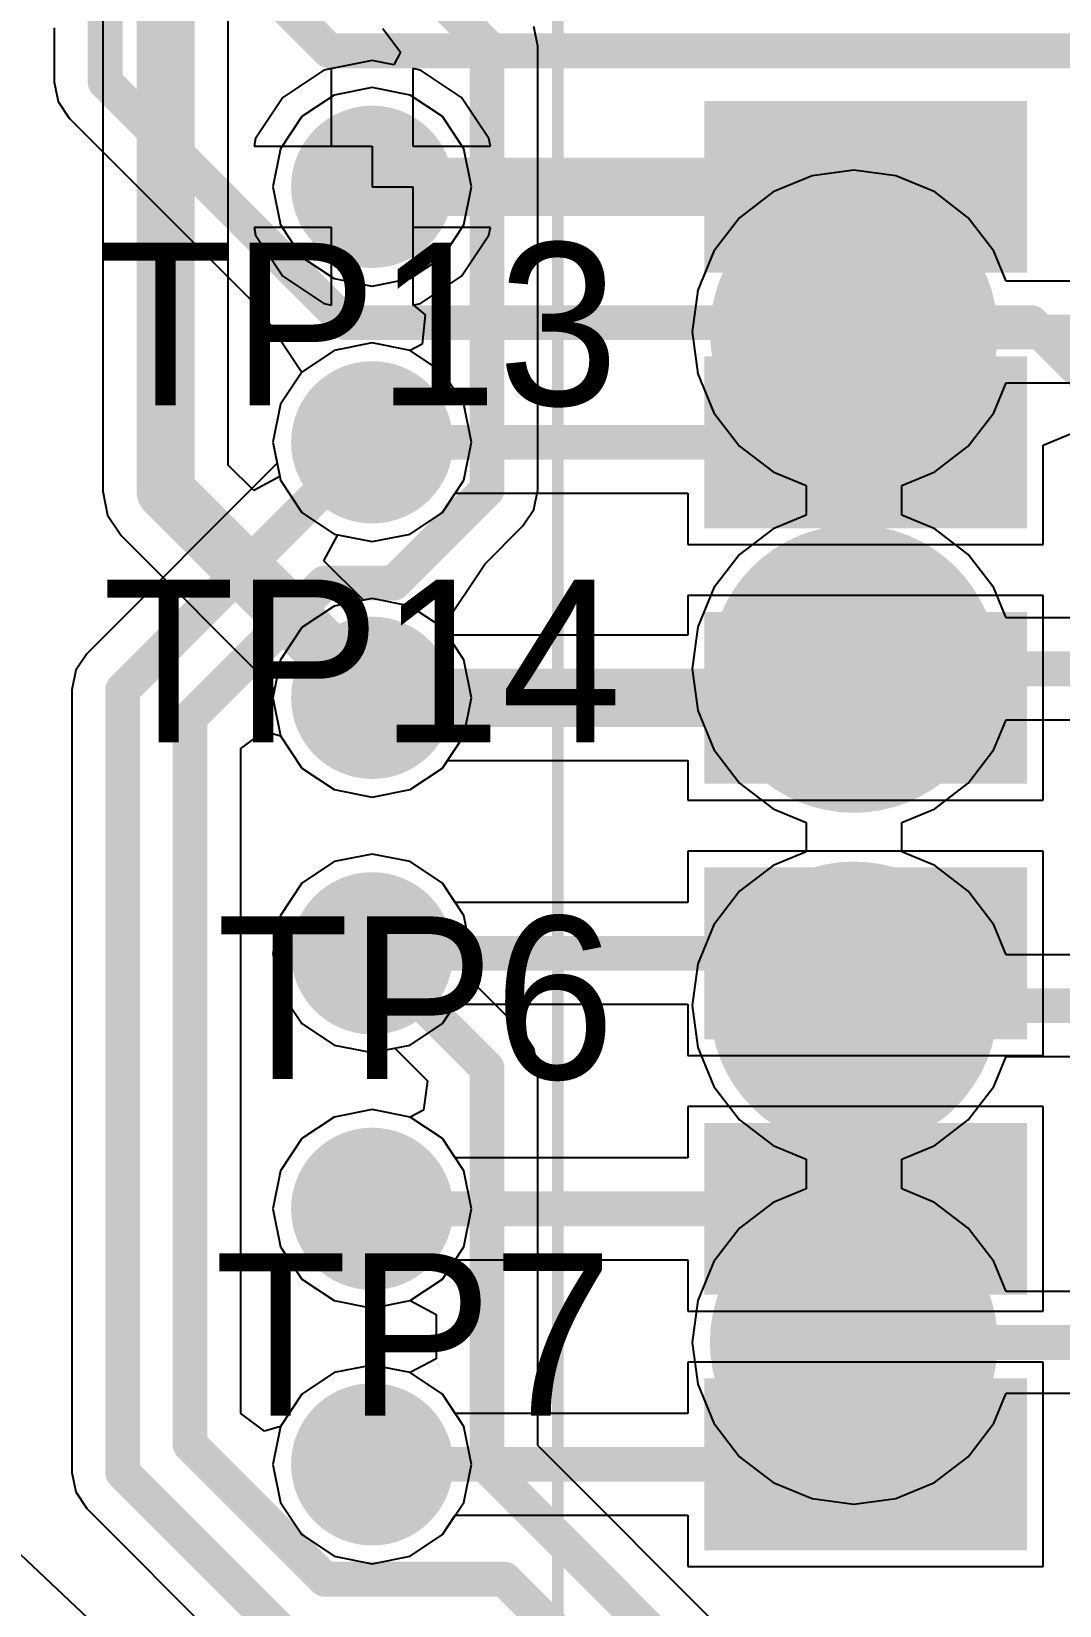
# Model space of a CAD drawing. Header units: millimetres. Extents: x 73 to 190, y 73 to 267.
# Drawn here: x 81.66 to 86.09, y 80.47 to 87.24 of the extents above; entities that cross this region are included whole.
import ezdxf

# ---------------------------------------------------------------- set-up
doc = ezdxf.new("R2010")
doc.units = ezdxf.units.MM
for name, color, linetype in [('BottomLayer', 5, 'Continuous'), ('BottomPaste', 16, 'Continuous'), ('BottomSolder', 6, 'Continuous'), ('DrillDrawing', 1, 'Continuous'), ('KeepOutLayer', 6, 'Continuous'), ('Mechanical1', 6, 'Continuous'), ('Mechanical15', 56, 'Continuous'), ('MidLayer1', 16, 'Continuous'), ('MidLayer2', 76, 'Continuous'), ('MultiLayer', 9, 'Continuous'), ('TopLayer', 1, 'Continuous'), ('TopOverlay', 2, 'Continuous'), ('TopSolder', 216, 'Continuous'), ('ViaHoleLayer', 16, 'Continuous')]:
    doc.layers.add(name, color=color, linetype=linetype)

msp = doc.modelspace()

# ---------------------------------------------------------------- linework, layer by layer
at = {"layer": 'BottomLayer'}
for p, q in [((81.7558, 87.2592), (81.7558, 87.0258)), ((81.7558, 87.0258), (81.7725, 86.9419)), ((81.7725, 86.9419), (81.82, 86.8708)), ((81.82, 86.8708), (82.6398, 86.051)), ((82.6398, 86.051), (82.8226, 85.7774)), ((82.8226, 85.7774), (82.7299, 85.6386)), ((82.7299, 85.6386), (82.6974, 85.475)), ((82.6974, 85.475), (82.7299, 85.3114)), ((86.015, 85.4631), (86.1323, 85.5117)), ((86.015, 85.035), (86.015, 85.4631)), ((82.7299, 85.3114), (82.8226, 85.1726)), ((83.4274, 85.1726), (83.4829, 85.2558)), ((83.4829, 85.2558), (84.485, 85.2558)), ((84.485, 85.2558), (84.485, 85.035)), ((82.8226, 85.1726), (82.9614, 85.0799)), ((83.2886, 85.0799), (83.4274, 85.1726)), ((82.9614, 85.0799), (83.125, 85.0474)), ((83.125, 85.0474), (83.2886, 85.0799)), ((84.485, 85.035), (86.015, 85.035)), ((83.125, 84.8026), (82.9614, 84.7701)), ((83.2886, 84.7701), (83.125, 84.8026)), ((86.015, 84.815), (84.485, 84.815)), ((84.485, 84.815), (84.485, 84.6452)), ((86.015, 83.935), (86.015, 84.815)), ((82.9614, 84.7701), (82.8226, 84.6774)), ((83.4274, 84.6774), (83.2886, 84.7701)), ((82.8226, 84.6774), (82.7299, 84.5386)), ((83.4489, 84.6452), (83.4274, 84.6774)), ((84.485, 84.6452), (83.4489, 84.6452)), ((82.7299, 84.5386), (82.6974, 84.375)), ((82.6974, 84.375), (82.7299, 84.2114)), ((82.7299, 84.2114), (82.8226, 84.0726)), ((83.4274, 84.0726), (83.4489, 84.1048)), ((83.4489, 84.1048), (84.485, 84.1048)), ((84.485, 84.1048), (84.485, 83.935)), ((82.8226, 84.0726), (82.9614, 83.9799)), ((83.2886, 83.9799), (83.4274, 84.0726)), ((82.9614, 83.9799), (83.125, 83.9474)), ((83.125, 83.9474), (83.2886, 83.9799)), ((84.485, 83.935), (86.015, 83.935)), ((83.125, 83.7026), (82.9614, 83.6701)), ((83.2886, 83.6701), (83.125, 83.7026)), ((86.015, 83.715), (84.485, 83.715)), ((84.485, 83.715), (84.485, 83.4942)), ((86.015, 82.835), (86.015, 83.715)), ((82.9614, 83.6701), (82.8226, 83.5774)), ((83.4274, 83.5774), (83.2886, 83.6701)), ((82.8226, 83.5774), (82.7299, 83.4386)), ((83.4829, 83.4942), (83.4274, 83.5774)), ((84.485, 83.4942), (83.4829, 83.4942)), ((82.7299, 83.4386), (82.6974, 83.275)), ((82.6974, 83.275), (82.7299, 83.1114)), ((82.7299, 83.1114), (82.8226, 82.9726)), ((83.4274, 82.9726), (83.4829, 83.0558)), ((83.4829, 83.0558), (84.485, 83.0558)), ((84.485, 83.0558), (84.485, 82.835)), ((82.8226, 82.9726), (82.9614, 82.8799)), ((83.2886, 82.8799), (83.4274, 82.9726)), ((82.9614, 82.8799), (83.125, 82.8474)), ((83.125, 82.8474), (83.2886, 82.8799)), ((84.485, 82.835), (86.015, 82.835)), ((86.015, 82.615), (84.485, 82.615)), ((84.485, 82.615), (84.485, 82.3942)), ((86.015, 81.735), (86.015, 82.615)), ((82.9614, 82.5701), (82.8226, 82.4774)), ((83.125, 82.6026), (82.9614, 82.5701)), ((83.2886, 82.5701), (83.125, 82.6026)), ((83.4274, 82.4774), (83.2886, 82.5701)), ((82.8226, 82.4774), (82.7299, 82.3386)), ((83.4829, 82.3942), (83.4274, 82.4774)), ((82.7299, 82.3386), (82.6974, 82.175)), ((84.485, 82.3942), (83.4829, 82.3942)), ((82.6974, 82.175), (82.7299, 82.0114)), ((82.7299, 82.0114), (82.8226, 81.8726)), ((83.4274, 81.8726), (83.4829, 81.9558)), ((83.4829, 81.9558), (84.485, 81.9558)), ((84.485, 81.9558), (84.485, 81.735)), ((82.8226, 81.8726), (82.9614, 81.7799)), ((83.2886, 81.7799), (83.4274, 81.8726)), ((82.9614, 81.7799), (83.125, 81.7474)), ((83.125, 81.7474), (83.2886, 81.7799)), ((84.485, 81.735), (86.015, 81.735)), ((82.9614, 81.4701), (82.8226, 81.3774)), ((83.125, 81.5026), (82.9614, 81.4701)), ((83.2886, 81.4701), (83.125, 81.5026)), ((83.4274, 81.3774), (83.2886, 81.4701)), ((86.015, 81.515), (84.485, 81.515)), ((84.485, 81.515), (84.485, 81.2942)), ((86.015, 80.635), (86.015, 81.515)), ((82.8226, 81.3774), (82.7299, 81.2386)), ((83.4829, 81.2942), (83.4274, 81.3774)), ((84.485, 81.2942), (83.4829, 81.2942)), ((82.7299, 81.2386), (82.6974, 81.075)), ((82.3078, 80.0296), (81.1343, 81.1343)), ((82.6974, 81.075), (82.7299, 80.9114)), ((82.7299, 80.9114), (82.8226, 80.7726)), ((83.4274, 80.7726), (83.4829, 80.8558)), ((83.4829, 80.8558), (84.485, 80.8558)), ((84.485, 80.8558), (84.485, 80.635)), ((82.8226, 80.7726), (82.9614, 80.6799)), ((83.2886, 80.6799), (83.4274, 80.7726)), ((82.9614, 80.6799), (83.125, 80.6474)), ((83.125, 80.6474), (83.2886, 80.6799)), ((84.485, 80.635), (86.015, 80.635))]:
    msp.add_line(p, q, dxfattribs=at)
for points, const_width in [([(82.26, 87.8408), (82.9408, 87.16)], 0.15), ([(81.975, 87.0258), (81.975, 87.35)], 0.15), ([(82.9408, 87.16), (86.6024, 87.16)], 0.15), ([(81.975, 87.0258), (83.0108, 85.99)], 0.15), ([(83.125, 86.575), (85.25, 86.575)], 0.25), ([(83.0108, 85.99), (85.9641, 85.99)], 0.15), ([(85.9641, 85.99), (86.5041, 85.45)], 0.15), ([(83.125, 85.475), (85.25, 85.475)], 0.15), ([(83.125, 84.375), (85.25, 84.375)], 0.25), ([(83.125, 83.275), (85.25, 83.275)], 0.15), ([(83.125, 82.175), (85.25, 82.175)], 0.15), ([(83.125, 81.075), (85.25, 81.075)], 0.15)]:
    msp.add_lwpolyline(points, dxfattribs=dict(at, const_width=const_width))
for points, const_width in [([(82.9033, 87.16, 1), (82.9783, 87.16, 1)], 0.075), ([(82.9033, 87.16, 1), (82.9783, 87.16, 1)], 0.075), ([(81.9375, 87.0258, 1), (82.0125, 87.0258, 1)], 0.075), ([(81.9375, 87.0258, 1), (82.0125, 87.0258, 1)], 0.075), ([(82.9853, 86.575, 1), (83.2647, 86.575, 1)], 0.2794), ([(83.0625, 86.575, 1), (83.1875, 86.575, 1)], 0.125), ([(85.1875, 86.575, 1), (85.3125, 86.575, 1)], 0.125), ([(82.9733, 85.99, 1), (83.0483, 85.99, 1)], 0.075), ([(82.9733, 85.99, 1), (83.0483, 85.99, 1)], 0.075), ([(85.9266, 85.99, 1), (86.0016, 85.99, 1)], 0.075), ([(85.9266, 85.99, 1), (86.0016, 85.99, 1)], 0.075), ([(82.9853, 85.475, 1), (83.2647, 85.475, 1)], 0.2794), ([(83.0875, 85.475, 1), (83.1625, 85.475, 1)], 0.075), ([(85.2125, 85.475, 1), (85.2875, 85.475, 1)], 0.075), ([(82.9853, 84.375, 1), (83.2647, 84.375, 1)], 0.2794), ([(83.0625, 84.375, 1), (83.1875, 84.375, 1)], 0.125), ([(85.1875, 84.375, 1), (85.3125, 84.375, 1)], 0.125), ([(82.9853, 83.275, 1), (83.2647, 83.275, 1)], 0.2794), ([(83.0875, 83.275, 1), (83.1625, 83.275, 1)], 0.075), ([(85.2125, 83.275, 1), (85.2875, 83.275, 1)], 0.075), ([(82.9853, 82.175, 1), (83.2647, 82.175, 1)], 0.2794), ([(83.0875, 82.175, 1), (83.1625, 82.175, 1)], 0.075), ([(85.2125, 82.175, 1), (85.2875, 82.175, 1)], 0.075), ([(82.9853, 81.075, 1), (83.2647, 81.075, 1)], 0.2794), ([(83.0875, 81.075, 1), (83.1625, 81.075, 1)], 0.075), ([(85.2125, 81.075, 1), (85.2875, 81.075, 1)], 0.075)]:
    msp.add_lwpolyline(points, format="xyb", close=True, dxfattribs=dict(at, const_width=const_width))
for points in [[(85.875, 86.275), (85.875, 86.875), (84.625, 86.275), (84.625, 86.875)], [(85.875, 85.175), (85.875, 85.775), (84.625, 85.175), (84.625, 85.775)], [(85.875, 84.075), (85.875, 84.675), (84.625, 84.075), (84.625, 84.675)], [(85.875, 82.975), (85.875, 83.575), (84.625, 82.975), (84.625, 83.575)], [(85.875, 81.875), (85.875, 82.475), (84.625, 81.875), (84.625, 82.475)], [(85.875, 80.775), (85.875, 81.375), (84.625, 80.775), (84.625, 81.375)]]:
    msp.add_solid(points, dxfattribs=at)
at = {"layer": 'BottomPaste'}
for points in [[(85.825, 86.325), (85.825, 86.825), (84.675, 86.325), (84.675, 86.825)], [(85.825, 85.225), (85.825, 85.725), (84.675, 85.225), (84.675, 85.725)], [(85.825, 84.125), (85.825, 84.625), (84.675, 84.125), (84.675, 84.625)], [(85.825, 83.025), (85.825, 83.525), (84.675, 83.025), (84.675, 83.525)], [(85.825, 81.925), (85.825, 82.425), (84.675, 81.925), (84.675, 82.425)], [(85.825, 80.825), (85.825, 81.325), (84.675, 80.825), (84.675, 81.325)]]:
    msp.add_solid(points, dxfattribs=at)
at = {"layer": 'BottomSolder', "const_width": 0.3494}
for points in [[(82.9503, 86.575, 1), (83.2997, 86.575, 1)], [(82.9503, 85.475, 1), (83.2997, 85.475, 1)], [(82.9503, 84.375, 1), (83.2997, 84.375, 1)], [(82.9503, 83.275, 1), (83.2997, 83.275, 1)], [(82.9503, 82.175, 1), (83.2997, 82.175, 1)], [(82.9503, 81.075, 1), (83.2997, 81.075, 1)]]:
    msp.add_lwpolyline(points, format="xyb", close=True, dxfattribs=at)
at = {"layer": 'BottomSolder'}
for points in [[(85.945, 86.205), (85.945, 86.945), (84.555, 86.205), (84.555, 86.945)], [(85.945, 85.105), (85.945, 85.845), (84.555, 85.105), (84.555, 85.845)], [(85.945, 84.005), (85.945, 84.745), (84.555, 84.005), (84.555, 84.745)], [(85.945, 82.905), (85.945, 83.645), (84.555, 82.905), (84.555, 83.645)], [(85.945, 81.805), (85.945, 82.545), (84.555, 81.805), (84.555, 82.545)], [(85.945, 80.705), (85.945, 81.445), (84.555, 80.705), (84.555, 81.445)]]:
    msp.add_solid(points, dxfattribs=at)
at = {"layer": 'DrillDrawing', "const_width": 0.1524}
for points in [[(83.0488, 86.575, 1), (83.2012, 86.575, 1)], [(83.0488, 85.475, 1), (83.2012, 85.475, 1)], [(83.0488, 84.375, 1), (83.2012, 84.375, 1)], [(83.0488, 83.275, 1), (83.2012, 83.275, 1)], [(83.0488, 82.175, 1), (83.2012, 82.175, 1)], [(83.0488, 81.075, 1), (83.2012, 81.075, 1)]]:
    msp.add_lwpolyline(points, format="xyb", close=True, dxfattribs=at)
at = {"layer": 'DrillDrawing', "const_width": 0.15}
msp.add_lwpolyline([(98.9496, 73.0107, -0.23708), (77.7196, 84.732)], format="xyb", dxfattribs=at)
at = {"layer": 'KeepOutLayer', "const_width": 0.15}
msp.add_lwpolyline([(98.9496, 73.0107, -0.23708), (77.7196, 84.732)], format="xyb", dxfattribs=at)
at = {"layer": 'Mechanical1', "const_width": 0.15}
msp.add_lwpolyline([(98.9496, 73.0107, -0.23708), (77.7196, 84.732)], format="xyb", dxfattribs=at)
at = {"layer": 'Mechanical15', "const_width": 0.05}
msp.add_lwpolyline([(83.925, 78.925), (83.925, 90.325)], dxfattribs=at)
at = {"layer": 'MidLayer1'}
for p, q in [((82.9169, 87.0775), (82.7404, 86.9596)), ((82.95, 87.084), (82.9169, 87.0775)), ((82.95, 86.75), (82.95, 87.084)), ((83.3331, 87.0775), (83.3, 87.084)), ((83.3, 87.084), (83.3, 86.75)), ((83.5096, 86.9596), (83.3331, 87.0775)), ((82.7404, 86.9596), (82.6225, 86.7831)), ((83.6275, 86.7831), (83.5096, 86.9596)), ((82.6225, 86.7831), (82.616, 86.75)), ((82.616, 86.75), (82.95, 86.75)), ((83.3, 86.75), (83.634, 86.75)), ((83.634, 86.75), (83.6275, 86.7831)), ((82.95, 86.4), (82.616, 86.4)), ((82.616, 86.4), (82.6225, 86.3669)), ((82.95, 86.066), (82.95, 86.4)), ((83.634, 86.4), (83.3, 86.4)), ((83.3, 86.4), (83.3, 86.066)), ((83.6275, 86.3669), (83.634, 86.4)), ((82.6225, 86.3669), (82.7404, 86.1904)), ((83.5096, 86.1904), (83.6275, 86.3669)), ((82.7404, 86.1904), (82.9169, 86.0725)), ((83.3331, 86.0725), (83.5096, 86.1904)), ((82.9169, 86.0725), (82.95, 86.066)), ((83.3, 86.066), (83.3331, 86.0725)), ((82.9614, 85.8701), (82.8226, 85.7774)), ((83.125, 85.9026), (82.9614, 85.8701)), ((83.2886, 85.8701), (83.125, 85.9026)), ((83.4274, 85.7774), (83.2886, 85.8701)), ((82.8226, 85.7774), (82.7299, 85.6386)), ((83.5201, 85.6386), (83.4274, 85.7774)), ((82.7299, 85.6386), (82.6974, 85.475)), ((83.5526, 85.475), (83.5201, 85.6386)), ((82.6974, 85.475), (82.7299, 85.3114)), ((83.5201, 85.3114), (83.5526, 85.475)), ((82.7299, 85.3114), (82.8226, 85.1726)), ((83.4274, 85.1726), (83.5201, 85.3114)), ((82.8226, 85.1726), (82.9614, 85.0799)), ((83.2886, 85.0799), (83.4274, 85.1726)), ((82.9614, 85.0799), (83.125, 85.0474)), ((83.125, 85.0474), (83.2886, 85.0799)), ((83.125, 84.8026), (82.9614, 84.7701)), ((83.2886, 84.7701), (83.125, 84.8026)), ((82.9614, 84.7701), (82.8226, 84.6774)), ((83.4274, 84.6774), (83.2886, 84.7701)), ((82.8226, 84.6774), (82.7299, 84.5386)), ((83.5201, 84.5386), (83.4274, 84.6774)), ((82.7299, 84.5386), (82.6974, 84.375)), ((83.5526, 84.375), (83.5201, 84.5386)), ((82.6974, 84.375), (82.7299, 84.2114)), ((83.5201, 84.2114), (83.5526, 84.375)), ((82.7299, 84.2114), (82.8226, 84.0726)), ((83.4274, 84.0726), (83.5201, 84.2114)), ((82.8226, 84.0726), (82.9614, 83.9799)), ((83.2886, 83.9799), (83.4274, 84.0726)), ((82.9614, 83.9799), (83.125, 83.9474)), ((83.125, 83.9474), (83.2886, 83.9799)), ((83.125, 83.7026), (82.9614, 83.6701)), ((83.2886, 83.6701), (83.125, 83.7026)), ((82.9614, 83.6701), (82.8226, 83.5774)), ((83.4274, 83.5774), (83.2886, 83.6701)), ((82.8226, 83.5774), (82.7299, 83.4386)), ((83.5201, 83.4386), (83.4274, 83.5774)), ((82.7299, 83.4386), (82.6974, 83.275)), ((83.5526, 83.275), (83.5201, 83.4386)), ((82.6974, 83.275), (82.7299, 83.1114)), ((83.5201, 83.1114), (83.5526, 83.275)), ((82.7299, 83.1114), (82.8226, 82.9726)), ((83.4274, 82.9726), (83.5201, 83.1114)), ((82.8226, 82.9726), (82.9614, 82.8799)), ((83.2886, 82.8799), (83.4274, 82.9726)), ((82.9614, 82.8799), (83.125, 82.8474)), ((83.125, 82.8474), (83.2886, 82.8799)), ((82.9614, 82.5701), (82.8226, 82.4774)), ((83.125, 82.6026), (82.9614, 82.5701)), ((83.2886, 82.5701), (83.125, 82.6026)), ((83.4274, 82.4774), (83.2886, 82.5701)), ((82.8226, 82.4774), (82.7299, 82.3386)), ((83.5201, 82.3386), (83.4274, 82.4774)), ((82.7299, 82.3386), (82.6974, 82.175)), ((83.5526, 82.175), (83.5201, 82.3386)), ((82.6974, 82.175), (82.7299, 82.0114)), ((83.5201, 82.0114), (83.5526, 82.175)), ((82.7299, 82.0114), (82.8226, 81.8726)), ((83.4274, 81.8726), (83.5201, 82.0114)), ((82.8226, 81.8726), (82.9614, 81.7799)), ((83.2886, 81.7799), (83.4274, 81.8726)), ((82.9614, 81.7799), (83.125, 81.7474)), ((83.125, 81.7474), (83.2886, 81.7799)), ((82.9614, 81.4701), (82.8226, 81.3774)), ((83.125, 81.5026), (82.9614, 81.4701)), ((83.2886, 81.4701), (83.125, 81.5026)), ((83.4274, 81.3774), (83.2886, 81.4701)), ((82.8226, 81.3774), (82.7299, 81.2386)), ((83.5201, 81.2386), (83.4274, 81.3774)), ((82.7299, 81.2386), (82.6974, 81.075)), ((83.5526, 81.075), (83.5201, 81.2386)), ((82.3078, 80.0296), (81.1343, 81.1343)), ((82.6974, 81.075), (82.7299, 80.9114)), ((83.5201, 80.9114), (83.5526, 81.075)), ((82.7299, 80.9114), (82.8226, 80.7726)), ((83.4274, 80.7726), (83.5201, 80.9114)), ((82.8226, 80.7726), (82.9614, 80.6799)), ((83.2886, 80.6799), (83.4274, 80.7726)), ((82.9614, 80.6799), (83.125, 80.6474)), ((83.125, 80.6474), (83.2886, 80.6799))]:
    msp.add_line(p, q, dxfattribs=at)
at = {"layer": 'MidLayer1', "const_width": 0.2794}
for points in [[(82.9853, 86.575, 1), (83.2647, 86.575, 1)], [(82.9853, 85.475, 1), (83.2647, 85.475, 1)], [(82.9853, 84.375, 1), (83.2647, 84.375, 1)], [(82.9853, 83.275, 1), (83.2647, 83.275, 1)], [(82.9853, 82.175, 1), (83.2647, 82.175, 1)], [(82.9853, 81.075, 1), (83.2647, 81.075, 1)]]:
    msp.add_lwpolyline(points, format="xyb", close=True, dxfattribs=at)
at = {"layer": 'MidLayer2'}
for p, q in [((81.9648, 95.3872), (81.9648, 85.265)), ((82.5052, 85.3769), (82.5052, 89.576)), ((82.9614, 86.9701), (82.8226, 86.8774)), ((83.125, 87.0026), (82.9614, 86.9701)), ((83.2886, 86.9701), (83.125, 87.0026)), ((83.4274, 86.8774), (83.2886, 86.9701)), ((82.8226, 86.8774), (82.7299, 86.7386)), ((83.5201, 86.7386), (83.4274, 86.8774)), ((82.7299, 86.7386), (82.6974, 86.575)), ((83.5526, 86.575), (83.5201, 86.7386)), ((82.6974, 86.575), (82.7299, 86.4114)), ((83.5201, 86.4114), (83.5526, 86.575)), ((82.7299, 86.4114), (82.8226, 86.2726)), ((83.4274, 86.2726), (83.5201, 86.4114)), ((82.8226, 86.2726), (82.9614, 86.1799)), ((83.2886, 86.1799), (83.4274, 86.2726)), ((82.9614, 86.1799), (83.125, 86.1474)), ((83.125, 86.1474), (83.2886, 86.1799)), ((82.9614, 85.8701), (82.8226, 85.7774)), ((83.125, 85.9026), (82.9614, 85.8701)), ((83.2886, 85.8701), (83.125, 85.9026)), ((83.4274, 85.7774), (83.2886, 85.8701)), ((82.8226, 85.7774), (82.7299, 85.6386)), ((83.5201, 85.6386), (83.4274, 85.7774)), ((82.7299, 85.6386), (82.6974, 85.475)), ((83.5526, 85.475), (83.5201, 85.6386)), ((82.6974, 85.475), (82.7268, 85.3272)), ((83.5201, 85.3114), (83.5526, 85.475)), ((82.6148, 85.2673), (82.5052, 85.3769)), ((82.7268, 85.3272), (82.6148, 85.2673)), ((81.9648, 85.265), (81.9854, 85.1616)), ((83.4274, 85.1726), (83.5201, 85.3114)), ((81.9854, 85.1616), (82.0439, 85.0739)), ((83.2886, 85.0799), (83.4274, 85.1726)), ((82.0439, 85.0739), (82.7049, 84.413)), ((82.9173, 84.9648), (82.9772, 85.0768)), ((82.9772, 85.0768), (83.125, 85.0474)), ((83.125, 85.0474), (83.2886, 85.0799)), ((83.087, 84.7951), (82.9173, 84.9648)), ((83.125, 84.8026), (83.087, 84.7951)), ((83.2886, 84.7701), (83.125, 84.8026)), ((83.4274, 84.6774), (83.2886, 84.7701)), ((83.5201, 84.5386), (83.4274, 84.6774)), ((83.5526, 84.375), (83.5201, 84.5386)), ((82.7049, 84.413), (82.6974, 84.375)), ((82.6974, 84.375), (82.7299, 84.2114)), ((83.5201, 84.2114), (83.5526, 84.375)), ((82.7299, 84.2114), (82.8226, 84.0726)), ((83.4274, 84.0726), (83.5201, 84.2114)), ((82.8226, 84.0726), (82.9614, 83.9799)), ((83.2886, 83.9799), (83.4274, 84.0726)), ((82.9614, 83.9799), (83.125, 83.9474)), ((83.125, 83.9474), (83.2886, 83.9799)), ((83.125, 83.7026), (82.9614, 83.6701)), ((83.2886, 83.6701), (83.125, 83.7026)), ((82.9614, 83.6701), (82.8226, 83.5774)), ((83.4274, 83.5774), (83.2886, 83.6701)), ((82.8226, 83.5774), (82.7299, 83.4386)), ((83.5201, 83.4386), (83.4274, 83.5774)), ((82.7299, 83.4386), (82.6974, 83.275)), ((83.5526, 83.275), (83.5201, 83.4386)), ((82.6974, 83.275), (82.7299, 83.1114)), ((83.5201, 83.1114), (83.5526, 83.275)), ((82.7299, 83.1114), (82.8226, 82.9726)), ((83.4274, 82.9726), (83.5201, 83.1114)), ((82.8226, 82.9726), (82.9614, 82.8799)), ((83.2886, 82.8799), (83.4274, 82.9726)), ((82.9614, 82.8799), (83.125, 82.8474)), ((83.125, 82.8474), (83.2886, 82.8799)), ((82.9614, 82.5701), (82.8226, 82.4774)), ((83.125, 82.6026), (82.9614, 82.5701)), ((83.2886, 82.5701), (83.125, 82.6026)), ((83.4274, 82.4774), (83.2886, 82.5701)), ((82.8226, 82.4774), (82.7299, 82.3386)), ((83.5201, 82.3386), (83.4274, 82.4774)), ((82.7299, 82.3386), (82.6974, 82.175)), ((83.5526, 82.175), (83.5201, 82.3386)), ((82.6974, 82.175), (82.7299, 82.0114)), ((83.5201, 82.0114), (83.5526, 82.175)), ((82.7299, 82.0114), (82.8226, 81.8726)), ((83.4274, 81.8726), (83.5201, 82.0114)), ((82.8226, 81.8726), (82.9614, 81.7799)), ((83.2886, 81.7799), (83.4274, 81.8726)), ((82.9614, 81.7799), (83.125, 81.7474)), ((83.125, 81.7474), (83.2886, 81.7799)), ((82.9614, 81.4701), (82.8226, 81.3774)), ((83.125, 81.5026), (82.9614, 81.4701)), ((83.2886, 81.4701), (83.125, 81.5026)), ((83.4274, 81.3774), (83.2886, 81.4701)), ((82.8226, 81.3774), (82.7299, 81.2386)), ((83.5201, 81.2386), (83.4274, 81.3774)), ((82.7299, 81.2386), (82.6974, 81.075)), ((83.5526, 81.075), (83.5201, 81.2386)), ((82.3078, 80.0296), (81.1343, 81.1343)), ((82.6974, 81.075), (82.7299, 80.9114)), ((83.5201, 80.9114), (83.5526, 81.075)), ((82.7299, 80.9114), (82.8226, 80.7726)), ((83.4274, 80.7726), (83.5201, 80.9114)), ((82.8226, 80.7726), (82.9614, 80.6799)), ((83.2886, 80.6799), (83.4274, 80.7726)), ((82.9614, 80.6799), (83.125, 80.6474)), ((83.125, 80.6474), (83.2886, 80.6799))]:
    msp.add_line(p, q, dxfattribs=at)
at = {"layer": 'MidLayer2', "const_width": 0.25}
for points in [[(82.235, 85.265), (82.235, 95.3872)], [(82.235, 85.265), (83.125, 84.375)]]:
    msp.add_lwpolyline(points, dxfattribs=at)
at = {"layer": 'MidLayer2'}
for points, const_width in [([(82.9853, 86.575, 1), (83.2647, 86.575, 1)], 0.2794), ([(82.9853, 85.475, 1), (83.2647, 85.475, 1)], 0.2794), ([(82.1725, 85.265, 1), (82.2975, 85.265, 1)], 0.125), ([(82.1725, 85.265, 1), (82.2975, 85.265, 1)], 0.125), ([(82.9853, 84.375, 1), (83.2647, 84.375, 1)], 0.2794), ([(83.0625, 84.375, 1), (83.1875, 84.375, 1)], 0.125), ([(82.9853, 83.275, 1), (83.2647, 83.275, 1)], 0.2794), ([(82.9853, 82.175, 1), (83.2647, 82.175, 1)], 0.2794), ([(82.9853, 81.075, 1), (83.2647, 81.075, 1)], 0.2794)]:
    msp.add_lwpolyline(points, format="xyb", close=True, dxfattribs=dict(at, const_width=const_width))
at = {"layer": 'MultiLayer', "const_width": 0.2794}
for points in [[(82.9853, 86.575, 1), (83.2647, 86.575, 1)], [(82.9853, 85.475, 1), (83.2647, 85.475, 1)], [(82.9853, 84.375, 1), (83.2647, 84.375, 1)], [(82.9853, 83.275, 1), (83.2647, 83.275, 1)], [(82.9853, 82.175, 1), (83.2647, 82.175, 1)], [(82.9853, 81.075, 1), (83.2647, 81.075, 1)]]:
    msp.add_lwpolyline(points, format="xyb", close=True, dxfattribs=at)
at = {"layer": 'TopLayer'}
for p, q in [((83.171, 87.2565), (83.2466, 87.1545)), ((83.8386, 87.1806), (83.8219, 87.2645)), ((83.2466, 87.1545), (83.2177, 87.1004)), ((83.8386, 85.2702), (83.8386, 87.1806)), ((82.9169, 87.0775), (82.7404, 86.9596)), ((83.125, 87.1188), (82.9169, 87.0775)), ((83.2177, 87.1004), (83.125, 87.1188)), ((82.7404, 86.9596), (82.6225, 86.7831)), ((82.6225, 86.7831), (82.616, 86.75)), ((82.616, 86.75), (83.125, 86.75)), ((83.125, 86.75), (83.125, 86.575)), ((85.0199, 86.6222), (84.852, 86.5527)), ((85.2, 86.646), (85.0199, 86.6222)), ((85.3801, 86.6222), (85.2, 86.646)), ((85.548, 86.5527), (85.3801, 86.6222)), ((83.125, 86.575), (83.3, 86.575)), ((83.3, 86.575), (83.3, 86.066)), ((84.852, 86.5527), (84.7079, 86.4421)), ((85.6921, 86.4421), (85.548, 86.5527)), ((82.95, 86.4), (82.616, 86.4)), ((82.616, 86.4), (82.6225, 86.3669)), ((82.95, 86.066), (82.95, 86.4)), ((84.7079, 86.4421), (84.5973, 86.298)), ((85.8027, 86.298), (85.6921, 86.4421)), ((82.6225, 86.3669), (82.7404, 86.1904)), ((84.5973, 86.298), (84.5278, 86.1301)), ((85.856, 86.1692), (85.8027, 86.298)), ((82.7404, 86.1904), (82.9169, 86.0725)), ((84.5278, 86.1301), (84.504, 85.95)), ((86.3777, 86.1692), (85.856, 86.1692)), ((82.9169, 86.0725), (82.95, 86.066)), ((83.3, 86.066), (83.302, 86.0664)), ((83.302, 86.0664), (83.3532, 86.0243)), ((83.3532, 86.0243), (83.3408, 85.8979)), ((84.504, 85.95), (84.5278, 85.7699)), ((82.9614, 85.8701), (82.8226, 85.7774)), ((83.125, 85.9026), (82.9614, 85.8701)), ((83.2886, 85.8701), (83.125, 85.9026)), ((83.3408, 85.8979), (83.2886, 85.8701)), ((82.8226, 85.7774), (82.7299, 85.6386)), ((84.5278, 85.7699), (84.5973, 85.602)), ((85.8027, 85.602), (85.856, 85.7308)), ((85.856, 85.7308), (86.3777, 85.7308)), ((82.7299, 85.6386), (82.6974, 85.475)), ((84.5973, 85.602), (84.7079, 85.4579)), ((85.6921, 85.4579), (85.8027, 85.602)), ((82.6974, 85.475), (82.7154, 85.3847)), ((84.7079, 85.4579), (84.852, 85.3473)), ((85.548, 85.3473), (85.6921, 85.4579)), ((82.7154, 85.3847), (81.8956, 84.5649)), ((84.852, 85.3473), (84.9939, 85.2885)), ((85.4061, 85.2885), (85.548, 85.3473)), ((83.8219, 85.1863), (83.8386, 85.2702)), ((84.9939, 85.2885), (84.9939, 85.1615)), ((85.4061, 85.1615), (85.4061, 85.2885)), ((83.7744, 85.1152), (83.8219, 85.1863)), ((83.6102, 84.951), (83.7744, 85.1152)), ((84.9939, 85.1615), (84.852, 85.1027)), ((85.548, 85.1027), (85.4061, 85.1615)), ((84.852, 85.1027), (84.7079, 84.9921)), ((85.6921, 84.9921), (85.548, 85.1027)), ((84.7079, 84.9921), (84.5973, 84.848)), ((85.8027, 84.848), (85.6921, 84.9921)), ((83.4274, 84.6774), (83.6102, 84.951)), ((84.5973, 84.848), (84.5278, 84.6801)), ((85.856, 84.7192), (85.8027, 84.848)), ((86.3777, 84.7192), (85.856, 84.7192)), ((83.5201, 84.5386), (83.4274, 84.6774)), ((84.5278, 84.6801), (84.504, 84.5)), ((81.8956, 84.5649), (81.8481, 84.4938)), ((83.5526, 84.375), (83.5201, 84.5386)), ((81.8481, 84.4938), (81.8314, 84.4099)), ((84.504, 84.5), (84.5278, 84.3199)), ((81.8314, 84.4099), (81.8314, 81.0401)), ((83.5201, 84.2114), (83.5526, 84.375)), ((84.5278, 84.3199), (84.5973, 84.152)), ((82.5598, 84.1564), (82.6618, 84.232)), ((82.6618, 84.232), (82.7299, 84.2114)), ((85.8027, 84.152), (85.856, 84.2808)), ((85.856, 84.2808), (86.3777, 84.2808)), ((82.7299, 84.2114), (82.8226, 84.0726)), ((83.4274, 84.0726), (83.5201, 84.2114)), ((82.5598, 81.2936), (82.5598, 84.1564)), ((84.5973, 84.152), (84.7079, 84.0079)), ((85.6921, 84.0079), (85.8027, 84.152)), ((82.8226, 84.0726), (82.9614, 83.9799)), ((83.2886, 83.9799), (83.4274, 84.0726)), ((82.9614, 83.9799), (83.125, 83.9474)), ((83.125, 83.9474), (83.2886, 83.9799)), ((84.7079, 84.0079), (84.852, 83.8973)), ((85.548, 83.8973), (85.6921, 84.0079)), ((84.852, 83.8973), (84.9939, 83.8385)), ((85.406, 83.8385), (85.548, 83.8973)), ((84.9939, 83.8385), (84.9939, 83.7115)), ((85.406, 83.7115), (85.406, 83.8385)), ((83.125, 83.7026), (82.9614, 83.6701)), ((83.2886, 83.6701), (83.125, 83.7026)), ((84.9939, 83.7115), (84.852, 83.6527)), ((85.548, 83.6527), (85.406, 83.7115)), ((82.9614, 83.6701), (82.8226, 83.5774)), ((83.4274, 83.5774), (83.2886, 83.6701)), ((84.852, 83.6527), (84.7079, 83.5421)), ((85.6921, 83.5421), (85.548, 83.6527)), ((82.8226, 83.5774), (82.7299, 83.4386)), ((83.5201, 83.4386), (83.4274, 83.5774)), ((84.7079, 83.5421), (84.5973, 83.398)), ((85.8027, 83.398), (85.6921, 83.5421)), ((82.7299, 83.4386), (82.6974, 83.275)), ((83.5526, 83.275), (83.5201, 83.4386)), ((84.5973, 83.398), (84.5278, 83.2301)), ((85.856, 83.2692), (85.8027, 83.398)), ((82.6974, 83.275), (82.7299, 83.1114)), ((83.5331, 83.1769), (83.5526, 83.275)), ((84.5278, 83.2301), (84.504, 83.05)), ((86.3777, 83.2692), (85.856, 83.2692)), ((83.7744, 82.9356), (83.5331, 83.1769)), ((82.7299, 83.1114), (82.8226, 82.9726)), ((84.504, 83.05), (84.5278, 82.8699)), ((82.8226, 82.9726), (82.9614, 82.8799)), ((82.9614, 82.8799), (83.125, 82.8474)), ((83.8219, 82.8645), (83.7744, 82.9356)), ((83.125, 82.8474), (83.2231, 82.8669)), ((83.2231, 82.8669), (83.364, 82.726)), ((83.8386, 82.7806), (83.8219, 82.8645)), ((84.5278, 82.8699), (84.5973, 82.702)), ((85.8027, 82.702), (85.856, 82.8308)), ((85.856, 82.8308), (86.3777, 82.8308)), ((83.8386, 81.1565), (83.8386, 82.7806)), ((83.364, 82.726), (83.3454, 82.6004)), ((84.5973, 82.702), (84.7079, 82.5579)), ((85.6921, 82.5579), (85.8027, 82.702)), ((82.9614, 82.5701), (82.8226, 82.4774)), ((83.125, 82.6026), (82.9614, 82.5701)), ((83.2886, 82.5701), (83.125, 82.6026)), ((83.3454, 82.6004), (83.2886, 82.5701)), ((84.7079, 82.5579), (84.852, 82.4473)), ((85.548, 82.4473), (85.6921, 82.5579)), ((82.8226, 82.4774), (82.7299, 82.3386)), ((84.852, 82.4473), (84.9938, 82.3886)), ((85.4059, 82.3884), (85.548, 82.4473)), ((82.7299, 82.3386), (82.6974, 82.175)), ((84.9938, 82.3886), (84.9938, 82.2616)), ((85.4059, 82.2614), (85.4059, 82.3884)), ((84.8517, 82.2027), (84.7076, 82.0921)), ((84.9938, 82.2616), (84.8517, 82.2027)), ((85.5477, 82.2027), (85.4059, 82.2614)), ((85.6918, 82.0921), (85.5477, 82.2027)), ((82.6974, 82.175), (82.7299, 82.0114)), ((84.7076, 82.0921), (84.597, 81.948)), ((85.8024, 81.948), (85.6918, 82.0921)), ((82.7299, 82.0114), (82.8226, 81.8726)), ((84.597, 81.948), (84.5275, 81.7801)), ((85.8558, 81.8192), (85.8024, 81.948)), ((82.8226, 81.8726), (82.9614, 81.7799)), ((86.3774, 81.8192), (85.8558, 81.8192)), ((82.9614, 81.7799), (83.125, 81.7474)), ((83.125, 81.7474), (83.2886, 81.7799)), ((83.2886, 81.7799), (83.4002, 81.7203)), ((84.5275, 81.7801), (84.5038, 81.6)), ((83.4002, 81.7203), (83.4002, 81.5297)), ((84.5038, 81.6), (84.5275, 81.4199)), ((83.4002, 81.5297), (83.2886, 81.4701)), ((82.9614, 81.4701), (82.8226, 81.3774)), ((83.125, 81.5026), (82.9614, 81.4701)), ((83.2886, 81.4701), (83.125, 81.5026)), ((84.5275, 81.4199), (84.597, 81.252)), ((82.8226, 81.3774), (82.7299, 81.2386)), ((85.8024, 81.252), (85.8558, 81.3808)), ((85.8558, 81.3808), (86.3774, 81.3808)), ((82.6618, 81.218), (82.5598, 81.2936)), ((84.597, 81.252), (84.7076, 81.1079)), ((85.6918, 81.1079), (85.8024, 81.252)), ((82.7299, 81.2386), (82.6618, 81.218)), ((82.3078, 80.0296), (81.1343, 81.1343)), ((86.8258, 78.1694), (83.8386, 81.1565)), ((84.7076, 81.1079), (84.8517, 80.9973)), ((85.5477, 80.9973), (85.6918, 81.1079)), ((81.8314, 81.0401), (81.8481, 80.9562)), ((84.8517, 80.9973), (85.0196, 80.9278)), ((85.3799, 80.9278), (85.5477, 80.9973)), ((81.8481, 80.9562), (81.8956, 80.8851)), ((85.0196, 80.9278), (85.1997, 80.904)), ((85.1997, 80.904), (85.3799, 80.9278)), ((81.8956, 80.8851), (82.6451, 80.1356))]:
    msp.add_line(p, q, dxfattribs=at)
at = {"layer": 'TopLayer', "const_width": 0.15}
for points in [[(83.125, 87.675), (83.6194, 87.1806)], [(83.6194, 85.2702), (83.6194, 87.1806)], [(85.2, 85.95), (86.7003, 85.95)], [(82.0506, 84.4099), (83.1157, 85.475)], [(83.1157, 85.475), (83.125, 85.475)], [(83.2186, 84.8694), (83.6194, 85.2702)], [(82.3406, 84.2898), (82.9202, 84.8694)], [(82.9202, 84.8694), (83.2186, 84.8694)], [(85.2, 84.5), (86.7003, 84.5)], [(82.0506, 81.0401), (82.0506, 84.4099)], [(82.3406, 81.1602), (82.3406, 84.2898)], [(83.125, 83.275), (83.6194, 82.7806)], [(85.2, 83.05), (86.7003, 83.05)], [(83.6194, 81.0657), (83.6194, 82.7806)], [(85.2, 81.6), (86.7, 81.6)], [(82.3406, 81.1602), (82.9202, 80.5806)], [(82.0506, 81.0401), (82.8001, 80.2906)], [(83.6194, 81.0657), (87.1101, 77.575)], [(82.9202, 80.5806), (83.6944, 80.5806)], [(83.6944, 80.5806), (87, 77.275)]]:
    msp.add_lwpolyline(points, dxfattribs=at)
at = {"layer": 'TopLayer'}
for points, const_width in [([(83.5819, 87.1806, 1), (83.6569, 87.1806, 1)], 0.075), ([(83.5819, 87.1806, 1), (83.6569, 87.1806, 1)], 0.075), ([(82.9853, 86.575, 1), (83.2647, 86.575, 1)], 0.2794), ([(84.925, 85.95, 1), (85.475, 85.95, 1)], 0.55), ([(85.1625, 85.95, 1), (85.2375, 85.95, 1)], 0.075), ([(82.9853, 85.475, 1), (83.2647, 85.475, 1)], 0.2794), ([(83.0782, 85.475, 1), (83.1532, 85.475, 1)], 0.075), ([(83.0782, 85.475, 1), (83.1532, 85.475, 1)], 0.075), ([(83.0875, 85.475, 1), (83.1625, 85.475, 1)], 0.075), ([(83.5819, 85.2702, 1), (83.6569, 85.2702, 1)], 0.075), ([(83.5819, 85.2702, 1), (83.6569, 85.2702, 1)], 0.075), ([(84.925, 84.5, 1), (85.475, 84.5, 1)], 0.55), ([(82.8827, 84.8694, 1), (82.9577, 84.8694, 1)], 0.075), ([(82.8827, 84.8694, 1), (82.9577, 84.8694, 1)], 0.075), ([(83.1811, 84.8694, 1), (83.2561, 84.8694, 1)], 0.075), ([(83.1811, 84.8694, 1), (83.2561, 84.8694, 1)], 0.075), ([(82.9853, 84.375, 1), (83.2647, 84.375, 1)], 0.2794), ([(85.1625, 84.5, 1), (85.2375, 84.5, 1)], 0.075), ([(82.0131, 84.4099, 1), (82.0881, 84.4099, 1)], 0.075), ([(82.0131, 84.4099, 1), (82.0881, 84.4099, 1)], 0.075), ([(82.3031, 84.2898, 1), (82.3781, 84.2898, 1)], 0.075), ([(82.3031, 84.2898, 1), (82.3781, 84.2898, 1)], 0.075), ([(82.9853, 83.275, 1), (83.2647, 83.275, 1)], 0.2794), ([(84.925, 83.05, 1), (85.475, 83.05, 1)], 0.55), ([(83.0875, 83.275, 1), (83.1625, 83.275, 1)], 0.075), ([(85.1625, 83.05, 1), (85.2375, 83.05, 1)], 0.075), ([(83.5819, 82.7806, 1), (83.6569, 82.7806, 1)], 0.075), ([(83.5819, 82.7806, 1), (83.6569, 82.7806, 1)], 0.075), ([(82.9853, 82.175, 1), (83.2647, 82.175, 1)], 0.2794), ([(84.9247, 81.6, 1), (85.4747, 81.6, 1)], 0.55), ([(85.1625, 81.6, 1), (85.2375, 81.6, 1)], 0.075), ([(82.9853, 81.075, 1), (83.2647, 81.075, 1)], 0.2794), ([(82.3031, 81.1602, 1), (82.3781, 81.1602, 1)], 0.075), ([(82.3031, 81.1602, 1), (82.3781, 81.1602, 1)], 0.075), ([(82.0131, 81.0401, 1), (82.0881, 81.0401, 1)], 0.075), ([(82.0131, 81.0401, 1), (82.0881, 81.0401, 1)], 0.075), ([(83.5819, 81.0657, 1), (83.6569, 81.0657, 1)], 0.075), ([(83.5819, 81.0657, 1), (83.6569, 81.0657, 1)], 0.075), ([(82.8827, 80.5806, 1), (82.9577, 80.5806, 1)], 0.075), ([(82.8827, 80.5806, 1), (82.9577, 80.5806, 1)], 0.075), ([(83.6569, 80.5806, 1), (83.7319, 80.5806, 1)], 0.075), ([(83.6569, 80.5806, 1), (83.7319, 80.5806, 1)], 0.075)]:
    msp.add_lwpolyline(points, format="xyb", close=True, dxfattribs=dict(at, const_width=const_width))
at = {"layer": 'TopSolder'}
for points, const_width in [([(82.9503, 86.575, 1), (83.2997, 86.575, 1)], 0.3494), ([(84.89, 85.95, 1), (85.51, 85.95, 1)], 0.62), ([(82.9503, 85.475, 1), (83.2997, 85.475, 1)], 0.3494), ([(84.89, 84.5, 1), (85.51, 84.5, 1)], 0.62), ([(82.9503, 84.375, 1), (83.2997, 84.375, 1)], 0.3494), ([(82.9503, 83.275, 1), (83.2997, 83.275, 1)], 0.3494), ([(84.89, 83.05, 1), (85.51, 83.05, 1)], 0.62), ([(82.9503, 82.175, 1), (83.2997, 82.175, 1)], 0.3494), ([(84.8897, 81.6, 1), (85.5097, 81.6, 1)], 0.62), ([(82.9503, 81.075, 1), (83.2997, 81.075, 1)], 0.3494)]:
    msp.add_lwpolyline(points, format="xyb", close=True, dxfattribs=dict(at, const_width=const_width))
at = {"layer": 'ViaHoleLayer', "const_width": 0.1524}
for points in [[(83.0488, 86.575, 1), (83.2012, 86.575, 1)], [(83.0488, 85.475, 1), (83.2012, 85.475, 1)], [(83.0488, 84.375, 1), (83.2012, 84.375, 1)], [(83.0488, 83.275, 1), (83.2012, 83.275, 1)], [(83.0488, 82.175, 1), (83.2012, 82.175, 1)], [(83.0488, 81.075, 1), (83.2012, 81.075, 1)]]:
    msp.add_lwpolyline(points, format="xyb", close=True, dxfattribs=at)

# ---------------------------------------------------------------- texts
at = {"layer": 'TopOverlay'}
for s, p in [('TP13', (81.9492, 85.6341)), ('TP14', (81.9629, 84.1841)), ('TP6', (82.4541, 82.7341)), ('TP7', (82.4455, 81.2841))]:
    msp.add_text(s, height=0.7, dxfattribs=at).set_placement(p)

doc.saveas('drawing.dxf')
